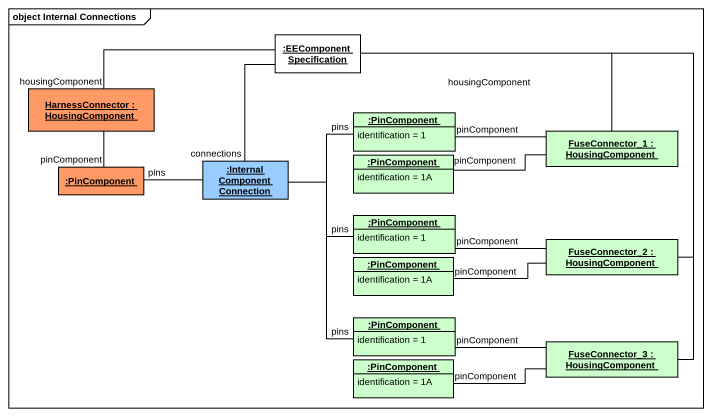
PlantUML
@startuml
mainframe object Internal Connections
hide circle
hide empty members
object ":EEComponentSpecification" as EEComponentSpecification
object "HarnessConnector : HousingComponent" as HarnessConnector #FF9966
object ":PinComponent" as PinComponent #CCFFCC {
  identification = 1
}
object "FuseConnector_1 : HousingComponent" as FuseConnector_1 #CCFFCC
object ":PinComponent" as PinComponent_2 #FF9966
object ":InternalComponentConnection" as InternalComponentConnection #99CCFF
object ":PinComponent" as PinComponent_3 #CCFFCC {
  identification = 1A
}
object ":PinComponent" as PinComponent_4 #CCFFCC {
  identification = 1
}
object "FuseConnector_2 : HousingComponent" as FuseConnector_2 #CCFFCC
object ":PinComponent" as PinComponent_5 #CCFFCC {
  identification = 1A
}
object ":PinComponent" as PinComponent_6 #CCFFCC {
  identification = 1
}
object ":PinComponent" as PinComponent_7 #CCFFCC {
  identification = 1A
}
object "FuseConnector_3 : HousingComponent" as FuseConnector_3 #CCFFCC
EEComponentSpecification -left- HarnessConnector : housingComponent
EEComponentSpecification -right- FuseConnector_1 : housingComponent
EEComponentSpecification -- InternalComponentConnection : connections
EEComponentSpecification -- FuseConnector_2
EEComponentSpecification -- FuseConnector_3
HarnessConnector -- PinComponent_2 : pinComponent
FuseConnector_1 -left- PinComponent : pinComponent
FuseConnector_1 -left- PinComponent_3 : pinComponent
InternalComponentConnection -right- PinComponent : pins
InternalComponentConnection -left- PinComponent_2 : pins
InternalComponentConnection -right- PinComponent_4 : pins
InternalComponentConnection -- PinComponent_6 : pins
FuseConnector_2 -left- PinComponent_4 : pinComponent
FuseConnector_2 -left- PinComponent_5 : pinComponent
FuseConnector_3 -left- PinComponent_6 : pinComponent
FuseConnector_3 -left- PinComponent_7 : pinComponent
@enduml
